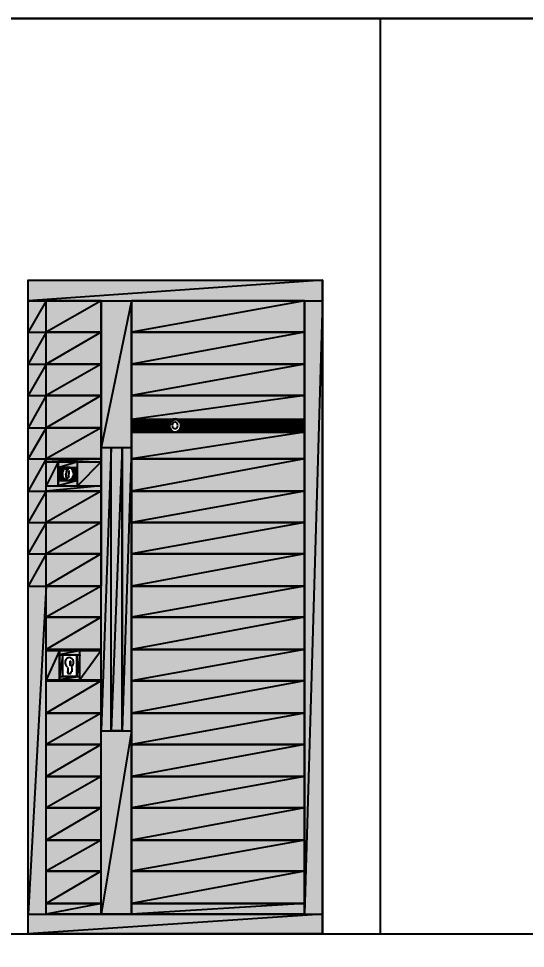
# Model space of a CAD drawing. Header units: centimetres. Extents: x -135 to 5290, y -1327 to 1388.
# Drawn here: x 407.3 to 562.3, y -946.6 to -662.2 of the extents above; entities that cross this region are included whole.
import ezdxf

# ---------------------------------------------------------------- set-up
doc = ezdxf.new("R2010")
doc.units = ezdxf.units.CM
for name, color, linetype in [('ON_CATI', 7, 'Continuous'), ('ON_DERZ', 8, 'Continuous'), ('ON_DOGRAMA', 4, 'Continuous'), ('ON_GORUNUS', 7, 'Continuous'), ('ON_OLCU', 4, 'Continuous')]:
    doc.layers.add(name, color=color, linetype=linetype)
doc.styles.add('PORTMAN', font='DejaVuSans.ttf')
doc.dimstyles.new('PORTMAN', dxfattribs={"dimtxt": 14, "dimasz": 9, "dimexe": 6, "dimexo": 5, "dimgap": 4, "dimtad": 1, "dimtxsty": 'PORTMAN', "dimblk": 'ARCHTICK', "dimcen": 2.5, "dimazin": 3, "dimtfac": 0.5, "dimtmove": 2, "dimatfit": 3})

# ---------------------------------------------------------------- blocks, each defined once
blk = doc.blocks.new('kaynak-on-kapi')
at = {"true_color": 0x636466}
h = blk.add_hatch(color=251, dxfattribs=at)
h.paths.add_polyline_path([(0, 133.56), (68.7, 133.56), (0, 129.35)])
h.paths.add_polyline_path([(68.7, 133.56), (0, 129.35), (68.7, 129.35)])
h = blk.add_hatch(color=251, dxfattribs=at)
h.paths.add_polyline_path([(0, 129.35), (4.2, 129.35), (0, 122.96)])
h.paths.add_polyline_path([(4.2, 129.35), (0, 122.96), (4.2, 122.96)])
at = {"true_color": 0x502a10}
h = blk.add_hatch(color=38, dxfattribs=at)
h.paths.add_polyline_path([(4.2, 129.35), (16.99, 129.35), (4.2, 122.96)])
h.paths.add_polyline_path([(16.99, 129.35), (4.2, 122.96), (16.99, 122.96)])
at = {"true_color": 0x636466}
h = blk.add_hatch(color=251, dxfattribs=at)
h.paths.add_polyline_path([(16.99, 129.35), (24.12, 129.35), (16.99, 99.39)])
h.paths.add_polyline_path([(24.12, 129.35), (16.99, 99.39), (24.12, 99.39)])
at = {"true_color": 0x502a10}
h = blk.add_hatch(color=38, dxfattribs=at)
h.paths.add_polyline_path([(24.12, 129.35), (64.49, 129.35), (24.12, 122.96)])
h.paths.add_polyline_path([(64.49, 129.35), (24.12, 122.96), (64.49, 122.96)])
at = {"true_color": 0x636466}
h = blk.add_hatch(color=251, dxfattribs=at)
h.paths.add_polyline_path([(64.49, 129.35), (68.7, 129.35), (64.49, 4.02)])
h.paths.add_polyline_path([(68.7, 129.35), (64.49, 4.02), (68.7, 4.02)])
h = blk.add_hatch(color=251, dxfattribs=at)
h.paths.add_polyline_path([(0, 122.96), (4.2, 122.96), (0, 116.38)])
h.paths.add_polyline_path([(4.2, 122.96), (0, 116.38), (4.2, 116.38)])
at = {"true_color": 0x502a10}
h = blk.add_hatch(color=38, dxfattribs=at)
h.paths.add_polyline_path([(4.2, 122.96), (16.99, 122.96), (4.2, 116.38)])
h.paths.add_polyline_path([(16.99, 122.96), (4.2, 116.38), (16.99, 116.38)])
h = blk.add_hatch(color=38, dxfattribs=at)
h.paths.add_polyline_path([(24.12, 122.96), (64.49, 122.96), (24.12, 116.38)])
h.paths.add_polyline_path([(64.49, 122.96), (24.12, 116.38), (64.49, 116.38)])
at = {"true_color": 0x636466}
h = blk.add_hatch(color=251, dxfattribs=at)
h.paths.add_polyline_path([(0, 116.38), (4.2, 116.38), (0, 109.99)])
h.paths.add_polyline_path([(4.2, 116.38), (0, 109.99), (4.2, 109.99)])
at = {"true_color": 0x502a10}
h = blk.add_hatch(color=38, dxfattribs=at)
h.paths.add_polyline_path([(4.2, 116.38), (16.99, 116.38), (4.2, 109.99)])
h.paths.add_polyline_path([(16.99, 116.38), (4.2, 109.99), (16.99, 109.99)])
h = blk.add_hatch(color=38, dxfattribs=at)
h.paths.add_polyline_path([(24.12, 116.38), (64.49, 116.38), (24.12, 109.99)])
h.paths.add_polyline_path([(64.49, 116.38), (24.12, 109.99), (64.49, 109.99)])
at = {"true_color": 0x636466}
h = blk.add_hatch(color=251, dxfattribs=at)
h.paths.add_polyline_path([(0, 109.99), (4.2, 109.99), (0, 103.41)])
h.paths.add_polyline_path([(4.2, 109.99), (0, 103.41), (4.2, 103.41)])
at = {"true_color": 0x502a10}
h = blk.add_hatch(color=38, dxfattribs=at)
h.paths.add_polyline_path([(4.2, 109.99), (16.99, 109.99), (4.2, 103.41)])
h.paths.add_polyline_path([(16.99, 109.99), (4.2, 103.41), (16.99, 103.41)])
h = blk.add_hatch(color=38, dxfattribs=at)
h.paths.add_polyline_path([(24.12, 109.99), (64.49, 109.99), (24.12, 105.06)])
h.paths.add_polyline_path([(64.49, 109.99), (24.12, 105.06), (64.49, 105.06)])
h = blk.add_hatch(color=38, dxfattribs=at)
h.paths.add_polyline_path([(24.12, 105.06), (33.98, 105.06), (24.12, 104.87)])
h.paths.add_polyline_path([(33.98, 105.06), (24.12, 104.87), (33.8, 104.87)])
h = blk.add_hatch(color=38, dxfattribs=at)
h.paths.add_polyline_path([(24.12, 105.06), (34.35, 105.06)])
h.paths.add_polyline_path([(34.35, 105.06), (24.12, 105.06), (33.98, 105.06)])
h = blk.add_hatch(color=38, dxfattribs=at)
h.paths.add_polyline_path([(24.12, 104.87), (33.8, 104.87), (24.12, 104.69)])
h.paths.add_polyline_path([(33.8, 104.87), (24.12, 104.69), (33.62, 104.69)])
h = blk.add_hatch(color=38, dxfattribs=at)
h.paths.add_polyline_path([(24.12, 104.69), (33.43, 104.69), (24.12, 104.51)])
h.paths.add_polyline_path([(33.43, 104.69), (24.12, 104.51), (33.25, 104.51)])
h = blk.add_hatch(color=38, dxfattribs=at)
h.paths.add_polyline_path([(24.12, 104.69), (33.62, 104.69)])
h.paths.add_polyline_path([(33.62, 104.69), (24.12, 104.69), (33.43, 104.69)])
h = blk.add_hatch(color=38, dxfattribs=at)
h.paths.add_polyline_path([(24.12, 104.51), (33.25, 104.51), (24.12, 104.14)])
h.paths.add_polyline_path([(33.25, 104.51), (24.12, 104.14), (33.25, 104.14)])
h = blk.add_hatch(color=38, dxfattribs=at)
h.paths.add_polyline_path([(34.71, 105.06), (64.49, 105.06)])
h.paths.add_polyline_path([(34.71, 105.06), (64.49, 105.06), (34.53, 105.06)])
h = blk.add_hatch(color=38, dxfattribs=at)
h.paths.add_polyline_path([(34.71, 105.06), (64.49, 105.06), (34.9, 104.87)])
h.paths.add_polyline_path([(64.49, 105.06), (34.9, 104.87), (64.49, 104.87)])
h = blk.add_hatch(color=38, dxfattribs=at)
h.paths.add_polyline_path([(34.9, 104.87), (64.49, 104.87), (35.08, 104.69)])
h.paths.add_polyline_path([(64.49, 104.87), (35.08, 104.69), (64.49, 104.69)])
h = blk.add_hatch(color=38, dxfattribs=at)
h.paths.add_polyline_path([(35.26, 104.69), (64.49, 104.69)])
h.paths.add_polyline_path([(35.26, 104.69), (64.49, 104.69), (35.08, 104.69)])
h = blk.add_hatch(color=38, dxfattribs=at)
h.paths.add_polyline_path([(35.26, 104.69), (64.49, 104.69), (35.44, 104.51)])
h.paths.add_polyline_path([(64.49, 104.69), (35.44, 104.51), (64.49, 104.51)])
h = blk.add_hatch(color=38, dxfattribs=at)
h.paths.add_polyline_path([(35.44, 104.51), (64.49, 104.51), (35.63, 104.14)])
h.paths.add_polyline_path([(64.49, 104.51), (35.63, 104.14), (64.49, 104.14)])
at = {"true_color": 0x636466}
h = blk.add_hatch(color=251, dxfattribs=at)
h.paths.add_polyline_path([(0, 103.41), (4.2, 103.41), (0, 97.02)])
h.paths.add_polyline_path([(4.2, 103.41), (0, 97.02), (4.2, 97.02)])
at = {"true_color": 0x502a10}
h = blk.add_hatch(color=38, dxfattribs=at)
h.paths.add_polyline_path([(4.2, 103.41), (16.99, 103.41), (4.2, 97.02)])
h.paths.add_polyline_path([(16.99, 103.41), (4.2, 97.02), (16.99, 97.02)])
h = blk.add_hatch(color=38, dxfattribs=at)
h.paths.add_polyline_path([(24.12, 104.14), (33.25, 104.14), (24.12, 103.96)])
h.paths.add_polyline_path([(33.25, 104.14), (24.12, 103.96), (33.07, 103.96)])
h = blk.add_hatch(color=38, dxfattribs=at)
h.paths.add_polyline_path([(24.12, 103.96), (33.07, 103.96), (24.12, 103.78)])
h.paths.add_polyline_path([(33.07, 103.96), (24.12, 103.78), (33.07, 103.78)])
h = blk.add_hatch(color=38, dxfattribs=at)
h.paths.add_polyline_path([(24.12, 103.78), (33.07, 103.78), (24.12, 103.59)])
h.paths.add_polyline_path([(33.07, 103.78), (24.12, 103.59), (33.07, 103.59)])
h = blk.add_hatch(color=38, dxfattribs=at)
h.paths.add_polyline_path([(24.12, 103.59), (33.07, 103.59), (24.12, 103.41)])
h.paths.add_polyline_path([(33.07, 103.59), (24.12, 103.41), (33.07, 103.41)])
h = blk.add_hatch(color=38, dxfattribs=at)
h.paths.add_polyline_path([(24.12, 103.41), (33.07, 103.41), (24.12, 103.23)])
h.paths.add_polyline_path([(33.07, 103.41), (24.12, 103.23), (33.25, 103.23)])
h = blk.add_hatch(color=38, dxfattribs=at)
h.paths.add_polyline_path([(24.12, 103.23), (33.25, 103.23), (24.12, 103.05)])
h.paths.add_polyline_path([(33.25, 103.23), (24.12, 103.05), (33.25, 103.05)])
h = blk.add_hatch(color=38, dxfattribs=at)
h.paths.add_polyline_path([(24.12, 103.05), (33.25, 103.05), (24.12, 102.86)])
h.paths.add_polyline_path([(33.25, 103.05), (24.12, 102.86), (33.43, 102.86)])
h = blk.add_hatch(color=38, dxfattribs=at)
h.paths.add_polyline_path([(24.12, 102.86), (33.43, 102.86), (24.12, 102.68)])
h.paths.add_polyline_path([(33.43, 102.86), (24.12, 102.68), (33.62, 102.68)])
h = blk.add_hatch(color=38, dxfattribs=at)
h.paths.add_polyline_path([(24.12, 102.68), (33.62, 102.68), (24.12, 102.5)])
h.paths.add_polyline_path([(33.62, 102.68), (24.12, 102.5), (33.8, 102.5)])
h = blk.add_hatch(color=38, dxfattribs=at)
h.paths.add_polyline_path([(35.08, 102.68), (64.49, 102.68), (34.9, 102.5)])
h.paths.add_polyline_path([(64.49, 102.68), (34.9, 102.5), (64.49, 102.5)])
h = blk.add_hatch(color=38, dxfattribs=at)
h.paths.add_polyline_path([(35.26, 102.86), (64.49, 102.86), (35.08, 102.68)])
h.paths.add_polyline_path([(64.49, 102.86), (35.08, 102.68), (64.49, 102.68)])
h = blk.add_hatch(color=38, dxfattribs=at)
h.paths.add_polyline_path([(35.44, 103.05), (64.49, 103.05), (35.26, 102.86)])
h.paths.add_polyline_path([(64.49, 103.05), (35.26, 102.86), (64.49, 102.86)])
h = blk.add_hatch(color=38, dxfattribs=at)
h.paths.add_polyline_path([(35.63, 103.23), (64.49, 103.23), (35.44, 103.05)])
h.paths.add_polyline_path([(64.49, 103.23), (35.44, 103.05), (64.49, 103.05)])
h = blk.add_hatch(color=38, dxfattribs=at)
h.paths.add_polyline_path([(35.63, 104.14), (64.49, 104.14), (35.63, 103.96)])
h.paths.add_polyline_path([(64.49, 104.14), (35.63, 103.96), (64.49, 103.96)])
h = blk.add_hatch(color=38, dxfattribs=at)
h.paths.add_polyline_path([(35.63, 103.96), (64.49, 103.96), (35.63, 103.78)])
h.paths.add_polyline_path([(64.49, 103.96), (35.63, 103.78), (64.49, 103.78)])
h = blk.add_hatch(color=38, dxfattribs=at)
h.paths.add_polyline_path([(35.63, 103.78), (64.49, 103.78), (35.63, 103.59)])
h.paths.add_polyline_path([(64.49, 103.78), (35.63, 103.59), (64.49, 103.59)])
h = blk.add_hatch(color=38, dxfattribs=at)
h.paths.add_polyline_path([(35.63, 103.59), (64.49, 103.59), (35.63, 103.41)])
h.paths.add_polyline_path([(64.49, 103.59), (35.63, 103.41), (64.49, 103.41)])
h = blk.add_hatch(color=38, dxfattribs=at)
h.paths.add_polyline_path([(35.63, 103.41), (64.49, 103.41), (35.63, 103.23)])
h.paths.add_polyline_path([(64.49, 103.41), (35.63, 103.23), (64.49, 103.23)])
h = blk.add_hatch(color=38, dxfattribs=at)
h.paths.add_polyline_path([(24.12, 102.5), (64.49, 102.5), (24.12, 97.02)])
h.paths.add_polyline_path([(64.49, 102.5), (24.12, 97.02), (64.49, 97.02)])
h = blk.add_hatch(color=38, dxfattribs=at)
h.paths.add_polyline_path([(24.12, 102.5), (34.17, 102.5)])
h.paths.add_polyline_path([(34.17, 102.5), (24.12, 102.5), (34.35, 102.5)])
h = blk.add_hatch(color=38, dxfattribs=at)
h.paths.add_polyline_path([(24.12, 102.5), (33.8, 102.5)])
h.paths.add_polyline_path([(33.8, 102.5), (24.12, 102.5), (34.17, 102.5)])
h = blk.add_hatch(color=38, dxfattribs=at)
h.paths.add_polyline_path([(34.35, 102.5), (64.49, 102.5)])
h.paths.add_polyline_path([(34.35, 102.5), (64.49, 102.5), (34.71, 102.5)])
h = blk.add_hatch(color=38, dxfattribs=at)
h.paths.add_polyline_path([(34.71, 102.5), (64.49, 102.5)])
h.paths.add_polyline_path([(34.71, 102.5), (64.49, 102.5), (34.9, 102.5)])
at = {"true_color": 0x636466}
h = blk.add_hatch(color=251, dxfattribs=at)
h.paths.add_polyline_path([(16.99, 99.39), (19.37, 99.39), (16.99, 41.47)])
h.paths.add_polyline_path([(19.37, 99.39), (16.99, 41.47), (19.37, 41.47)])
at = {"true_color": 0x502a10}
h = blk.add_hatch(color=38, dxfattribs=at)
h.paths.add_polyline_path([(19.37, 99.39), (21.92, 99.39), (19.37, 41.47)])
h.paths.add_polyline_path([(21.92, 99.39), (19.37, 41.47), (21.92, 41.47)])
at = {"true_color": 0x636466}
h = blk.add_hatch(color=251, dxfattribs=at)
h.paths.add_polyline_path([(21.92, 99.39), (24.12, 99.39), (21.92, 41.47)])
h.paths.add_polyline_path([(24.12, 99.39), (21.92, 41.47), (24.12, 41.47)])
h = blk.add_hatch(color=251, dxfattribs=at)
h.paths.add_polyline_path([(0, 97.02), (4.2, 97.02), (0, 90.44)])
h.paths.add_polyline_path([(4.2, 97.02), (0, 90.44), (4.2, 90.44)])
at = {"true_color": 0x502a10}
h = blk.add_hatch(color=38, dxfattribs=at)
h.paths.add_polyline_path([(4.2, 97.02), (16.99, 97.02), (4.2, 96.47)])
h.paths.add_polyline_path([(16.99, 97.02), (4.2, 96.47), (16.99, 96.47)])
h = blk.add_hatch(color=38, dxfattribs=at)
h.paths.add_polyline_path([(24.12, 97.02), (64.49, 97.02), (24.12, 90.44)])
h.paths.add_polyline_path([(64.49, 97.02), (24.12, 90.44), (64.49, 90.44)])
h = blk.add_hatch(color=38, dxfattribs=at)
h.paths.add_polyline_path([(4.2, 96.47), (6.94, 96.47), (4.2, 91.54)])
h.paths.add_polyline_path([(6.94, 96.47), (4.2, 91.54), (6.94, 91.54)])
at = {"true_color": 0x636466}
h = blk.add_hatch(color=251, dxfattribs=at)
h.paths.add_polyline_path([(6.94, 96.47), (11.51, 96.47), (6.94, 95.19)])
h.paths.add_polyline_path([(11.51, 96.47), (6.94, 95.19), (11.51, 95.19)])
h = blk.add_hatch(color=251, dxfattribs=at)
h.paths.add_polyline_path([(6.94, 95.19), (8.59, 95.19), (6.94, 95.01)])
h.paths.add_polyline_path([(8.59, 95.19), (6.94, 95.01), (8.4, 95.01)])
h = blk.add_hatch(color=251, dxfattribs=at)
h.paths.add_polyline_path([(6.94, 95.19), (8.95, 95.19)])
h.paths.add_polyline_path([(8.95, 95.19), (6.94, 95.19), (8.59, 95.19)])
h = blk.add_hatch(color=251, dxfattribs=at)
h.paths.add_polyline_path([(6.94, 95.19), (9.14, 95.19)])
h.paths.add_polyline_path([(9.14, 95.19), (6.94, 95.19), (8.95, 95.19)])
h = blk.add_hatch(color=251, dxfattribs=at)
h.paths.add_polyline_path([(6.94, 95.01), (8.4, 95.01), (6.94, 94.82)])
h.paths.add_polyline_path([(8.4, 95.01), (6.94, 94.82), (8.22, 94.82)])
h = blk.add_hatch(color=251, dxfattribs=at)
h.paths.add_polyline_path([(9.68, 95.19), (11.51, 95.19)])
h.paths.add_polyline_path([(9.68, 95.19), (11.51, 95.19), (9.32, 95.19)])
h = blk.add_hatch(color=251, dxfattribs=at)
h.paths.add_polyline_path([(9.87, 95.19), (11.51, 95.19)])
h.paths.add_polyline_path([(9.87, 95.19), (11.51, 95.19), (9.68, 95.19)])
h = blk.add_hatch(color=251, dxfattribs=at)
h.paths.add_polyline_path([(9.87, 95.19), (11.51, 95.19), (10.05, 95.01)])
h.paths.add_polyline_path([(11.51, 95.19), (10.05, 95.01), (11.51, 95.01)])
h = blk.add_hatch(color=251, dxfattribs=at)
h.paths.add_polyline_path([(10.05, 95.01), (11.51, 95.01), (10.23, 94.82)])
h.paths.add_polyline_path([(11.51, 95.01), (10.23, 94.82), (11.51, 94.82)])
at = {"true_color": 0x502a10}
h = blk.add_hatch(color=38, dxfattribs=at)
h.paths.add_polyline_path([(11.51, 96.47), (16.99, 96.47), (11.51, 91.54)])
h.paths.add_polyline_path([(16.99, 96.47), (11.51, 91.54), (16.99, 91.54)])
at = {"true_color": 0x636466}
h = blk.add_hatch(color=251, dxfattribs=at)
h.paths.add_polyline_path([(6.94, 94.82), (8.22, 94.82), (6.94, 94.64)])
h.paths.add_polyline_path([(8.22, 94.82), (6.94, 94.64), (8.22, 94.64)])
h = blk.add_hatch(color=251, dxfattribs=at)
h.paths.add_polyline_path([(6.94, 94.64), (8.22, 94.64), (6.94, 94.46)])
h.paths.add_polyline_path([(8.22, 94.64), (6.94, 94.46), (8.04, 94.46)])
h = blk.add_hatch(color=251, dxfattribs=at)
h.paths.add_polyline_path([(6.94, 94.46), (8.04, 94.46), (6.94, 94.09)])
h.paths.add_polyline_path([(8.04, 94.46), (6.94, 94.09), (8.04, 94.09)])
h = blk.add_hatch(color=251, dxfattribs=at)
h.paths.add_polyline_path([(6.94, 94.09), (8.04, 94.09), (6.94, 93.91)])
h.paths.add_polyline_path([(8.04, 94.09), (6.94, 93.91), (8.04, 93.91)])
h = blk.add_hatch(color=251, dxfattribs=at)
h.paths.add_polyline_path([(6.94, 93.91), (8.04, 93.91), (6.94, 93.73)])
h.paths.add_polyline_path([(8.04, 93.91), (6.94, 93.73), (8.04, 93.73)])
h = blk.add_hatch(color=251, dxfattribs=at)
h.paths.add_polyline_path([(6.94, 93.73), (8.04, 93.73), (6.94, 93.54)])
h.paths.add_polyline_path([(8.04, 93.73), (6.94, 93.54), (8.04, 93.54)])
h = blk.add_hatch(color=251, dxfattribs=at)
h.paths.add_polyline_path([(6.94, 93.54), (8.04, 93.54), (6.94, 93.18)])
h.paths.add_polyline_path([(8.04, 93.54), (6.94, 93.18), (8.22, 93.18)])
h = blk.add_hatch(color=251, dxfattribs=at)
h.paths.add_polyline_path([(6.94, 93.18), (8.22, 93.18), (6.94, 93)])
h.paths.add_polyline_path([(8.22, 93.18), (6.94, 93), (8.22, 93)])
h = blk.add_hatch(color=251, dxfattribs=at)
h.paths.add_polyline_path([(10.23, 94.82), (11.51, 94.82), (10.41, 94.64)])
h.paths.add_polyline_path([(11.51, 94.82), (10.41, 94.64), (11.51, 94.64)])
h = blk.add_hatch(color=251, dxfattribs=at)
h.paths.add_polyline_path([(10.41, 93.18), (11.51, 93.18), (10.23, 93)])
h.paths.add_polyline_path([(11.51, 93.18), (10.23, 93), (11.51, 93)])
h = blk.add_hatch(color=251, dxfattribs=at)
h.paths.add_polyline_path([(10.41, 94.64), (11.51, 94.64), (10.41, 94.46)])
h.paths.add_polyline_path([(11.51, 94.64), (10.41, 94.46), (11.51, 94.46)])
h = blk.add_hatch(color=251, dxfattribs=at)
h.paths.add_polyline_path([(10.41, 94.46), (11.51, 94.46), (10.6, 94.09)])
h.paths.add_polyline_path([(11.51, 94.46), (10.6, 94.09), (11.51, 94.09)])
h = blk.add_hatch(color=251, dxfattribs=at)
h.paths.add_polyline_path([(10.6, 93.73), (11.51, 93.73), (10.41, 93.54)])
h.paths.add_polyline_path([(11.51, 93.73), (10.41, 93.54), (11.51, 93.54)])
h = blk.add_hatch(color=251, dxfattribs=at)
h.paths.add_polyline_path([(10.41, 93.54), (11.51, 93.54), (10.41, 93.18)])
h.paths.add_polyline_path([(11.51, 93.54), (10.41, 93.18), (11.51, 93.18)])
h = blk.add_hatch(color=251, dxfattribs=at)
h.paths.add_polyline_path([(10.6, 94.09), (11.51, 94.09), (10.6, 93.91)])
h.paths.add_polyline_path([(11.51, 94.09), (10.6, 93.91), (11.51, 93.91)])
h = blk.add_hatch(color=251, dxfattribs=at)
h.paths.add_polyline_path([(10.6, 93.91), (11.51, 93.91), (10.6, 93.73)])
h.paths.add_polyline_path([(11.51, 93.91), (10.6, 93.73), (11.51, 93.73)])
at = {"true_color": 0x502a10}
h = blk.add_hatch(color=38, dxfattribs=at)
h.paths.add_polyline_path([(4.2, 91.54), (16.99, 91.54), (4.2, 90.44)])
h.paths.add_polyline_path([(16.99, 91.54), (4.2, 90.44), (16.99, 90.44)])
at = {"true_color": 0x636466}
h = blk.add_hatch(color=251, dxfattribs=at)
h.paths.add_polyline_path([(6.94, 93), (8.22, 93), (6.94, 92.81)])
h.paths.add_polyline_path([(8.22, 93), (6.94, 92.81), (8.4, 92.81)])
h = blk.add_hatch(color=251, dxfattribs=at)
h.paths.add_polyline_path([(6.94, 92.81), (8.59, 92.81), (6.94, 92.63)])
h.paths.add_polyline_path([(8.59, 92.81), (6.94, 92.63), (8.95, 92.63)])
h = blk.add_hatch(color=251, dxfattribs=at)
h.paths.add_polyline_path([(6.94, 92.81), (8.4, 92.81)])
h.paths.add_polyline_path([(8.4, 92.81), (6.94, 92.81), (8.59, 92.81)])
h = blk.add_hatch(color=251, dxfattribs=at)
h.paths.add_polyline_path([(6.94, 92.63), (11.51, 92.63), (6.94, 91.54)])
h.paths.add_polyline_path([(11.51, 92.63), (6.94, 91.54), (11.51, 91.54)])
h = blk.add_hatch(color=251, dxfattribs=at)
h.paths.add_polyline_path([(6.94, 92.63), (8.95, 92.63)])
h.paths.add_polyline_path([(8.95, 92.63), (6.94, 92.63), (9.14, 92.63)])
h = blk.add_hatch(color=251, dxfattribs=at)
h.paths.add_polyline_path([(9.32, 92.63), (11.51, 92.63)])
h.paths.add_polyline_path([(9.32, 92.63), (11.51, 92.63), (9.68, 92.63)])
h = blk.add_hatch(color=251, dxfattribs=at)
h.paths.add_polyline_path([(9.87, 92.81), (11.51, 92.81), (9.68, 92.63)])
h.paths.add_polyline_path([(11.51, 92.81), (9.68, 92.63), (11.51, 92.63)])
h = blk.add_hatch(color=251, dxfattribs=at)
h.paths.add_polyline_path([(9.87, 92.81), (11.51, 92.81)])
h.paths.add_polyline_path([(9.87, 92.81), (11.51, 92.81), (10.05, 92.81)])
h = blk.add_hatch(color=251, dxfattribs=at)
h.paths.add_polyline_path([(10.23, 93), (11.51, 93), (10.05, 92.81)])
h.paths.add_polyline_path([(11.51, 93), (10.05, 92.81), (11.51, 92.81)])
h = blk.add_hatch(color=251, dxfattribs=at)
h.paths.add_polyline_path([(0, 90.44), (4.2, 90.44), (0, 84.04)])
h.paths.add_polyline_path([(4.2, 90.44), (0, 84.04), (4.2, 84.04)])
at = {"true_color": 0x502a10}
h = blk.add_hatch(color=38, dxfattribs=at)
h.paths.add_polyline_path([(4.2, 90.44), (16.99, 90.44), (4.2, 84.04)])
h.paths.add_polyline_path([(16.99, 90.44), (4.2, 84.04), (16.99, 84.04)])
h = blk.add_hatch(color=38, dxfattribs=at)
h.paths.add_polyline_path([(24.12, 90.44), (64.49, 90.44), (24.12, 84.04)])
h.paths.add_polyline_path([(64.49, 90.44), (24.12, 84.04), (64.49, 84.04)])
at = {"true_color": 0x636466}
h = blk.add_hatch(color=251, dxfattribs=at)
h.paths.add_polyline_path([(0, 84.04), (4.2, 84.04), (0, 77.65)])
h.paths.add_polyline_path([(4.2, 84.04), (0, 77.65), (4.2, 77.65)])
at = {"true_color": 0x502a10}
h = blk.add_hatch(color=38, dxfattribs=at)
h.paths.add_polyline_path([(4.2, 84.04), (16.99, 84.04), (4.2, 77.65)])
h.paths.add_polyline_path([(16.99, 84.04), (4.2, 77.65), (16.99, 77.65)])
h = blk.add_hatch(color=38, dxfattribs=at)
h.paths.add_polyline_path([(24.12, 84.04), (64.49, 84.04), (24.12, 77.65)])
h.paths.add_polyline_path([(64.49, 84.04), (24.12, 77.65), (64.49, 77.65)])
at = {"true_color": 0x636466}
h = blk.add_hatch(color=251, dxfattribs=at)
h.paths.add_polyline_path([(0, 77.65), (4.2, 77.65), (0, 71.07)])
h.paths.add_polyline_path([(4.2, 77.65), (0, 71.07), (4.2, 71.07)])
at = {"true_color": 0x502a10}
h = blk.add_hatch(color=38, dxfattribs=at)
h.paths.add_polyline_path([(4.2, 77.65), (16.99, 77.65), (4.2, 71.07)])
h.paths.add_polyline_path([(16.99, 77.65), (4.2, 71.07), (16.99, 71.07)])
h = blk.add_hatch(color=38, dxfattribs=at)
h.paths.add_polyline_path([(24.12, 77.65), (64.49, 77.65), (24.12, 71.07)])
h.paths.add_polyline_path([(64.49, 77.65), (24.12, 71.07), (64.49, 71.07)])
at = {"true_color": 0x636466}
h = blk.add_hatch(color=251, dxfattribs=at)
h.paths.add_polyline_path([(0, 71.07), (4.2, 71.07), (0, 4.02)])
h.paths.add_polyline_path([(4.2, 71.07), (0, 4.02), (4.2, 4.02)])
at = {"true_color": 0x502a10}
h = blk.add_hatch(color=38, dxfattribs=at)
h.paths.add_polyline_path([(4.2, 71.07), (16.99, 71.07), (4.2, 64.68)])
h.paths.add_polyline_path([(16.99, 71.07), (4.2, 64.68), (16.99, 64.68)])
h = blk.add_hatch(color=38, dxfattribs=at)
h.paths.add_polyline_path([(24.12, 71.07), (64.49, 71.07), (24.12, 64.68)])
h.paths.add_polyline_path([(64.49, 71.07), (24.12, 64.68), (64.49, 64.68)])
h = blk.add_hatch(color=38, dxfattribs=at)
h.paths.add_polyline_path([(4.2, 64.68), (16.99, 64.68), (4.2, 58.1)])
h.paths.add_polyline_path([(16.99, 64.68), (4.2, 58.1), (16.99, 58.1)])
h = blk.add_hatch(color=38, dxfattribs=at)
h.paths.add_polyline_path([(24.12, 64.68), (64.49, 64.68), (24.12, 58.1)])
h.paths.add_polyline_path([(64.49, 64.68), (24.12, 58.1), (64.49, 58.1)])
h = blk.add_hatch(color=38, dxfattribs=at)
h.paths.add_polyline_path([(4.2, 58.1), (16.99, 58.1), (4.2, 57.92)])
h.paths.add_polyline_path([(16.99, 58.1), (4.2, 57.92), (16.99, 57.92)])
h = blk.add_hatch(color=38, dxfattribs=at)
h.paths.add_polyline_path([(4.2, 57.92), (7.31, 57.92), (4.2, 51.89)])
h.paths.add_polyline_path([(7.31, 57.92), (4.2, 51.89), (7.31, 51.89)])
at = {"true_color": 0x636466}
h = blk.add_hatch(color=251, dxfattribs=at)
h.paths.add_polyline_path([(7.31, 57.92), (12.06, 57.92), (7.31, 57)])
h.paths.add_polyline_path([(12.06, 57.92), (7.31, 57), (12.06, 57)])
h = blk.add_hatch(color=251, dxfattribs=at)
h.paths.add_polyline_path([(7.31, 57), (8.04, 57), (7.31, 52.62)])
h.paths.add_polyline_path([(8.04, 57), (7.31, 52.62), (8.04, 52.62)])
h = blk.add_hatch(color=251, dxfattribs=at)
h.paths.add_polyline_path([(11.33, 57), (12.06, 57), (11.33, 52.62)])
h.paths.add_polyline_path([(12.06, 57), (11.33, 52.62), (12.06, 52.62)])
at = {"true_color": 0x502a10}
h = blk.add_hatch(color=38, dxfattribs=at)
h.paths.add_polyline_path([(12.06, 57.92), (16.99, 57.92), (12.06, 51.89)])
h.paths.add_polyline_path([(16.99, 57.92), (12.06, 51.89), (16.99, 51.89)])
h = blk.add_hatch(color=38, dxfattribs=at)
h.paths.add_polyline_path([(24.12, 58.1), (64.49, 58.1), (24.12, 51.71)])
h.paths.add_polyline_path([(64.49, 58.1), (24.12, 51.71), (64.49, 51.71)])
h = blk.add_hatch(color=38, dxfattribs=at)
h.paths.add_polyline_path([(4.2, 51.89), (16.99, 51.89), (4.2, 51.71)])
h.paths.add_polyline_path([(16.99, 51.89), (4.2, 51.71), (16.99, 51.71)])
h = blk.add_hatch(color=38, dxfattribs=at)
h.paths.add_polyline_path([(4.2, 51.71), (16.99, 51.71), (4.2, 45.13)])
h.paths.add_polyline_path([(16.99, 51.71), (4.2, 45.13), (16.99, 45.13)])
at = {"true_color": 0x636466}
h = blk.add_hatch(color=251, dxfattribs=at)
h.paths.add_polyline_path([(7.31, 52.62), (12.06, 52.62), (7.31, 51.89)])
h.paths.add_polyline_path([(12.06, 52.62), (7.31, 51.89), (12.06, 51.89)])
at = {"true_color": 0x502a10}
h = blk.add_hatch(color=38, dxfattribs=at)
h.paths.add_polyline_path([(24.12, 51.71), (64.49, 51.71), (24.12, 45.13)])
h.paths.add_polyline_path([(64.49, 51.71), (24.12, 45.13), (64.49, 45.13)])
h = blk.add_hatch(color=38, dxfattribs=at)
h.paths.add_polyline_path([(4.2, 45.13), (16.99, 45.13), (4.2, 38.73)])
h.paths.add_polyline_path([(16.99, 45.13), (4.2, 38.73), (16.99, 38.73)])
h = blk.add_hatch(color=38, dxfattribs=at)
h.paths.add_polyline_path([(24.12, 45.13), (64.49, 45.13), (24.12, 38.73)])
h.paths.add_polyline_path([(64.49, 45.13), (24.12, 38.73), (64.49, 38.73)])
at = {"true_color": 0x636466}
h = blk.add_hatch(color=251, dxfattribs=at)
h.paths.add_polyline_path([(16.99, 41.47), (24.12, 41.47), (16.99, 4.02)])
h.paths.add_polyline_path([(24.12, 41.47), (16.99, 4.02), (24.12, 4.02)])
at = {"true_color": 0x502a10}
h = blk.add_hatch(color=38, dxfattribs=at)
h.paths.add_polyline_path([(4.2, 38.73), (16.99, 38.73), (4.2, 32.16)])
h.paths.add_polyline_path([(16.99, 38.73), (4.2, 32.16), (16.99, 32.16)])
h = blk.add_hatch(color=38, dxfattribs=at)
h.paths.add_polyline_path([(24.12, 38.73), (64.49, 38.73), (24.12, 32.16)])
h.paths.add_polyline_path([(64.49, 38.73), (24.12, 32.16), (64.49, 32.16)])
h = blk.add_hatch(color=38, dxfattribs=at)
h.paths.add_polyline_path([(4.2, 32.16), (16.99, 32.16), (4.2, 25.76)])
h.paths.add_polyline_path([(16.99, 32.16), (4.2, 25.76), (16.99, 25.76)])
h = blk.add_hatch(color=38, dxfattribs=at)
h.paths.add_polyline_path([(24.12, 32.16), (64.49, 32.16), (24.12, 25.76)])
h.paths.add_polyline_path([(64.49, 32.16), (24.12, 25.76), (64.49, 25.76)])
h = blk.add_hatch(color=38, dxfattribs=at)
h.paths.add_polyline_path([(4.2, 25.76), (16.99, 25.76), (4.2, 19.18)])
h.paths.add_polyline_path([(16.99, 25.76), (4.2, 19.18), (16.99, 19.18)])
h = blk.add_hatch(color=38, dxfattribs=at)
h.paths.add_polyline_path([(24.12, 25.76), (64.49, 25.76), (24.12, 19.18)])
h.paths.add_polyline_path([(64.49, 25.76), (24.12, 19.18), (64.49, 19.18)])
h = blk.add_hatch(color=38, dxfattribs=at)
h.paths.add_polyline_path([(4.2, 19.18), (16.99, 19.18), (4.2, 12.79)])
h.paths.add_polyline_path([(16.99, 19.18), (4.2, 12.79), (16.99, 12.79)])
h = blk.add_hatch(color=38, dxfattribs=at)
h.paths.add_polyline_path([(24.12, 19.18), (64.49, 19.18), (24.12, 12.79)])
h.paths.add_polyline_path([(64.49, 19.18), (24.12, 12.79), (64.49, 12.79)])
h = blk.add_hatch(color=38, dxfattribs=at)
h.paths.add_polyline_path([(4.2, 12.79), (16.99, 12.79), (4.2, 6.21)])
h.paths.add_polyline_path([(16.99, 12.79), (4.2, 6.21), (16.99, 6.21)])
h = blk.add_hatch(color=38, dxfattribs=at)
h.paths.add_polyline_path([(24.12, 12.79), (64.49, 12.79), (24.12, 6.21)])
h.paths.add_polyline_path([(64.49, 12.79), (24.12, 6.21), (64.49, 6.21)])
h = blk.add_hatch(color=38, dxfattribs=at)
h.paths.add_polyline_path([(4.2, 6.21), (16.99, 6.21), (4.2, 4.02)])
h.paths.add_polyline_path([(16.99, 6.21), (4.2, 4.02), (16.99, 4.02)])
h = blk.add_hatch(color=38, dxfattribs=at)
h.paths.add_polyline_path([(24.12, 6.21), (64.49, 6.21), (24.12, 4.02)])
h.paths.add_polyline_path([(64.49, 6.21), (24.12, 4.02), (64.49, 4.02)])
at = {"true_color": 0x636466}
h = blk.add_hatch(color=251, dxfattribs=at)
h.paths.add_polyline_path([(0, 4.02), (68.7, 4.02), (0, 0)])
h.paths.add_polyline_path([(68.7, 4.02), (0, 0), (68.7, 0)])
at = {"color": 7, "linetype": 'Continuous', "lineweight": 25, "ltscale": 0.5}
for p, q in [((16.99, 129.35), (4.2, 129.35)), ((64.49, 129.35), (24.12, 129.35)), ((16.99, 122.96), (4.2, 122.96)), ((64.49, 122.96), (24.12, 122.96)), ((16.99, 116.38), (4.2, 116.38)), ((64.49, 116.38), (24.12, 116.38)), ((16.99, 109.99), (4.2, 109.99)), ((64.49, 109.99), (24.12, 109.99)), ((16.99, 103.41), (4.2, 103.41)), ((33.07, 103.41), (24.12, 103.41)), ((64.49, 103.41), (35.63, 103.41)), ((16.99, 97.02), (4.2, 97.02)), ((64.49, 97.02), (24.12, 97.02)), ((8.95, 94.64), (8.77, 93.91)), ((8.95, 93.18), (8.77, 93.91)), ((9.5, 94.64), (9.5, 93.91)), ((9.5, 93.18), (9.5, 93.91)), ((16.99, 90.44), (4.2, 90.44)), ((64.49, 90.44), (24.12, 90.44)), ((16.99, 84.04), (4.2, 84.04)), ((64.49, 84.04), (24.12, 84.04)), ((16.99, 77.65), (4.2, 77.65)), ((64.49, 77.65), (24.12, 77.65)), ((16.99, 71.07), (4.2, 71.07)), ((64.49, 71.07), (24.12, 71.07)), ((64.49, 71.07), (24.12, 71.07)), ((16.99, 64.68), (4.2, 64.68)), ((64.49, 64.68), (24.12, 64.68)), ((16.99, 58.1), (4.2, 58.1)), ((64.49, 58.1), (24.12, 58.1)), ((9.68, 55.72), (9.68, 54.81)), ((9.32, 53.53), (9.32, 54.45)), ((10.23, 53.53), (10.23, 54.45)), ((16.99, 51.71), (4.2, 51.71)), ((64.49, 51.71), (24.12, 51.71)), ((16.99, 45.13), (4.2, 45.13)), ((64.49, 45.13), (24.12, 45.13)), ((16.99, 38.73), (4.2, 38.73)), ((64.49, 38.73), (24.12, 38.73)), ((16.99, 32.16), (4.2, 32.16)), ((64.49, 32.16), (24.12, 32.16)), ((16.99, 25.76), (4.2, 25.76)), ((64.49, 25.76), (24.12, 25.76)), ((16.99, 19.18), (4.2, 19.18)), ((64.49, 19.18), (24.12, 19.18)), ((16.99, 12.79), (4.2, 12.79)), ((64.49, 12.79), (24.12, 12.79)), ((16.99, 6.21), (4.2, 6.21)), ((64.49, 6.21), (24.12, 6.21)), ((68.7, 0), (0, 0))]:
    blk.add_line(p, q, dxfattribs=at)
at = {"color": 7, "linetype": 'Continuous', "lineweight": 25}
for points in [[(68.7, 0), (0, 0), (0, 133.56), (68.7, 133.56)], [(4.2, 129.35), (16.99, 129.35), (16.99, 122.96), (4.2, 122.96)], [(64.49, 4.02), (4.2, 4.02), (4.2, 129.35), (64.49, 129.35)], [(24.12, 4.02), (16.99, 4.02), (16.99, 129.35), (24.12, 129.35)], [(24.12, 129.35), (64.49, 129.35), (64.49, 122.96), (24.12, 122.96)], [(4.2, 122.96), (16.99, 122.96), (16.99, 116.38), (4.2, 116.38)], [(24.12, 122.96), (64.49, 122.96), (64.49, 116.38), (24.12, 116.38)], [(4.2, 116.38), (16.99, 116.38), (16.99, 109.99), (4.2, 109.99)], [(24.12, 116.38), (64.49, 116.38), (64.49, 109.99), (24.12, 109.99)], [(4.2, 109.99), (16.99, 109.99), (16.99, 103.41), (4.2, 103.41)], [(4.2, 103.41), (16.99, 103.41), (16.99, 97.02), (4.2, 97.02)], [(21.92, 41.47), (19.37, 41.47), (19.37, 99.39), (21.92, 99.39)], [(4.2, 97.02), (16.99, 97.02), (16.99, 90.44), (4.2, 90.44)], [(24.12, 97.02), (64.49, 97.02), (64.49, 90.44), (24.12, 90.44)], [(11.51, 96.47), (6.94, 96.47), (6.94, 91.54), (11.51, 91.54)], [(11.51, 96.47), (6.94, 96.47), (6.94, 91.54), (11.51, 91.54)], [(4.2, 90.44), (16.99, 90.44), (16.99, 84.04), (4.2, 84.04)], [(24.12, 90.44), (64.49, 90.44), (64.49, 84.04), (24.12, 84.04)], [(4.2, 84.04), (16.99, 84.04), (16.99, 77.65), (4.2, 77.65)], [(24.12, 84.04), (64.49, 84.04), (64.49, 77.65), (24.12, 77.65)], [(4.2, 77.65), (16.99, 77.65), (16.99, 71.07), (4.2, 71.07)], [(24.12, 77.65), (64.49, 77.65), (64.49, 71.07), (24.12, 71.07)], [(24.12, 71.07), (64.49, 71.07), (64.49, 64.68), (24.12, 64.68)], [(24.12, 64.68), (64.49, 64.68), (64.49, 58.1), (24.12, 58.1)], [(12.06, 57.92), (7.31, 57.92), (7.31, 51.89), (12.06, 51.89)], [(8.04, 57), (11.33, 57), (11.33, 52.62), (8.04, 52.62)], [(24.12, 58.1), (64.49, 58.1), (64.49, 51.71), (24.12, 51.71)], [(24.12, 51.71), (64.49, 51.71), (64.49, 45.13), (24.12, 45.13)], [(24.12, 45.13), (64.49, 45.13), (64.49, 38.73), (24.12, 38.73)], [(24.12, 38.73), (64.49, 38.73), (64.49, 32.16), (24.12, 32.16)], [(24.12, 32.16), (64.49, 32.16), (64.49, 25.76), (24.12, 25.76)], [(24.12, 25.76), (64.49, 25.76), (64.49, 19.18), (24.12, 19.18)], [(24.12, 19.18), (64.49, 19.18), (64.49, 12.79), (24.12, 12.79)], [(24.12, 12.79), (64.49, 12.79), (64.49, 6.21), (24.12, 6.21)], [(24.12, 6.21), (64.49, 6.21), (64.49, 4.02), (24.12, 4.02)]]:
    blk.add_lwpolyline(points, close=True, dxfattribs=at)
at = {"color": 251, "linetype": 'Continuous', "lineweight": -2, "true_color": 0x636466}
for points in [[(68.7, 133.56), (0, 129.35), (68.7, 129.35)], [(0, 133.56), (68.7, 133.56), (0, 129.35)], [(4.2, 129.35), (0, 122.96), (4.2, 122.96)], [(0, 129.35), (4.2, 129.35), (0, 122.96)], [(24.12, 129.35), (16.99, 99.39), (24.12, 99.39)], [(16.99, 129.35), (24.12, 129.35), (16.99, 99.39)], [(68.7, 129.35), (64.49, 4.02), (68.7, 4.02)], [(64.49, 129.35), (68.7, 129.35), (64.49, 4.02)], [(4.2, 122.96), (0, 116.38), (4.2, 116.38)], [(0, 122.96), (4.2, 122.96), (0, 116.38)], [(4.2, 116.38), (0, 109.99), (4.2, 109.99)], [(0, 116.38), (4.2, 116.38), (0, 109.99)], [(4.2, 109.99), (0, 103.41), (4.2, 103.41)], [(0, 109.99), (4.2, 109.99), (0, 103.41)], [(4.2, 103.41), (0, 97.02), (4.2, 97.02)], [(0, 103.41), (4.2, 103.41), (0, 97.02)], [(19.37, 99.39), (16.99, 41.47), (19.37, 41.47)], [(16.99, 99.39), (19.37, 99.39), (16.99, 41.47)], [(24.12, 99.39), (21.92, 41.47), (24.12, 41.47)], [(21.92, 99.39), (24.12, 99.39), (21.92, 41.47)], [(4.2, 97.02), (0, 90.44), (4.2, 90.44)], [(0, 97.02), (4.2, 97.02), (0, 90.44)], [(11.51, 96.47), (6.94, 95.19), (11.51, 95.19)], [(6.94, 96.47), (11.51, 96.47), (6.94, 95.19)], [(8.59, 95.19), (6.94, 95.01), (8.4, 95.01)], [(6.94, 95.19), (8.59, 95.19), (6.94, 95.01)], [(8.95, 95.19), (6.94, 95.19), (8.59, 95.19)], [(6.94, 95.19), (8.95, 95.19)], [(9.14, 95.19), (6.94, 95.19), (8.95, 95.19)], [(6.94, 95.19), (9.14, 95.19)], [(8.4, 95.01), (6.94, 94.82), (8.22, 94.82)], [(6.94, 95.01), (8.4, 95.01), (6.94, 94.82)], [(9.68, 95.19), (11.51, 95.19), (9.32, 95.19)], [(9.87, 95.19), (11.51, 95.19), (9.68, 95.19)], [(9.68, 95.19), (9.68, 95.19), (11.51, 95.19)], [(9.87, 95.19), (11.51, 95.19), (10.05, 95.01)], [(9.87, 95.19), (9.87, 95.19), (11.51, 95.19)], [(11.51, 95.19), (10.05, 95.01), (11.51, 95.01)], [(10.05, 95.01), (11.51, 95.01), (10.23, 94.82)], [(11.51, 95.01), (10.23, 94.82), (11.51, 94.82)], [(8.22, 94.82), (6.94, 94.64), (8.22, 94.64)], [(6.94, 94.82), (8.22, 94.82), (6.94, 94.64)], [(8.22, 94.64), (6.94, 94.46), (8.04, 94.46)], [(6.94, 94.64), (8.22, 94.64), (6.94, 94.46)], [(8.04, 94.46), (6.94, 94.09), (8.04, 94.09)], [(6.94, 94.46), (8.04, 94.46), (6.94, 94.09)], [(8.04, 94.09), (6.94, 93.91), (8.04, 93.91)], [(6.94, 94.09), (8.04, 94.09), (6.94, 93.91)], [(8.04, 93.91), (6.94, 93.73), (8.04, 93.73)], [(6.94, 93.91), (8.04, 93.91), (6.94, 93.73)], [(8.04, 93.73), (6.94, 93.54), (8.04, 93.54)], [(6.94, 93.73), (8.04, 93.73), (6.94, 93.54)], [(8.04, 93.54), (6.94, 93.18), (8.22, 93.18)], [(6.94, 93.54), (8.04, 93.54), (6.94, 93.18)], [(8.22, 93.18), (6.94, 93), (8.22, 93)], [(6.94, 93.18), (8.22, 93.18), (6.94, 93)], [(10.23, 94.82), (11.51, 94.82), (10.41, 94.64)], [(11.51, 93.18), (10.23, 93), (11.51, 93)], [(10.41, 93.18), (11.51, 93.18), (10.23, 93)], [(11.51, 94.82), (10.41, 94.64), (11.51, 94.64)], [(11.51, 94.64), (10.41, 94.46), (11.51, 94.46)], [(10.41, 94.64), (11.51, 94.64), (10.41, 94.46)], [(10.41, 94.46), (11.51, 94.46), (10.6, 94.09)], [(11.51, 93.73), (10.41, 93.54), (11.51, 93.54)], [(10.6, 93.73), (11.51, 93.73), (10.41, 93.54)], [(11.51, 93.54), (10.41, 93.18), (11.51, 93.18)], [(10.41, 93.54), (11.51, 93.54), (10.41, 93.18)], [(11.51, 94.46), (10.6, 94.09), (11.51, 94.09)], [(11.51, 94.09), (10.6, 93.91), (11.51, 93.91)], [(10.6, 94.09), (11.51, 94.09), (10.6, 93.91)], [(11.51, 93.91), (10.6, 93.73), (11.51, 93.73)], [(10.6, 93.91), (11.51, 93.91), (10.6, 93.73)], [(8.22, 93), (6.94, 92.81), (8.4, 92.81)], [(6.94, 93), (8.22, 93), (6.94, 92.81)], [(8.59, 92.81), (6.94, 92.63), (8.95, 92.63)], [(6.94, 92.81), (8.59, 92.81), (6.94, 92.63)], [(8.4, 92.81), (6.94, 92.81), (8.59, 92.81)], [(6.94, 92.81), (8.4, 92.81)], [(11.51, 92.63), (6.94, 91.54), (11.51, 91.54)], [(6.94, 92.63), (11.51, 92.63), (6.94, 91.54)], [(8.95, 92.63), (6.94, 92.63), (9.14, 92.63)], [(6.94, 92.63), (8.95, 92.63)], [(9.32, 92.63), (11.51, 92.63), (9.68, 92.63)], [(9.32, 92.63), (9.32, 92.63), (11.51, 92.63)], [(11.51, 92.81), (9.68, 92.63), (11.51, 92.63)], [(9.87, 92.81), (11.51, 92.81), (9.68, 92.63)], [(9.87, 92.81), (11.51, 92.81), (10.05, 92.81)], [(9.87, 92.81), (9.87, 92.81), (11.51, 92.81)], [(11.51, 93), (10.05, 92.81), (11.51, 92.81)], [(10.23, 93), (11.51, 93), (10.05, 92.81)], [(4.2, 90.44), (0, 84.04), (4.2, 84.04)], [(0, 90.44), (4.2, 90.44), (0, 84.04)], [(4.2, 84.04), (0, 77.65), (4.2, 77.65)], [(0, 84.04), (4.2, 84.04), (0, 77.65)], [(4.2, 77.65), (0, 71.07), (4.2, 71.07)], [(0, 77.65), (4.2, 77.65), (0, 71.07)], [(4.2, 71.07), (0, 4.02), (4.2, 4.02)], [(0, 71.07), (4.2, 71.07), (0, 4.02)], [(12.06, 57.92), (7.31, 57), (12.06, 57)], [(7.31, 57.92), (12.06, 57.92), (7.31, 57)], [(8.04, 57), (7.31, 52.62), (8.04, 52.62)], [(7.31, 57), (8.04, 57), (7.31, 52.62)], [(12.06, 57), (11.33, 52.62), (12.06, 52.62)], [(11.33, 57), (12.06, 57), (11.33, 52.62)], [(12.06, 52.62), (7.31, 51.89), (12.06, 51.89)], [(7.31, 52.62), (12.06, 52.62), (7.31, 51.89)], [(24.12, 41.47), (16.99, 4.02), (24.12, 4.02)], [(16.99, 41.47), (24.12, 41.47), (16.99, 4.02)], [(68.7, 4.02), (0, 0), (68.7, 0)], [(0, 4.02), (68.7, 4.02), (0, 0)]]:
    blk.add_lwpolyline(points, close=True, dxfattribs=at)
at = {"color": 38, "linetype": 'Continuous', "lineweight": -2, "true_color": 0x502a10}
for points in [[(16.99, 129.35), (4.2, 122.96), (16.99, 122.96)], [(4.2, 129.35), (16.99, 129.35), (4.2, 122.96)], [(64.49, 129.35), (24.12, 122.96), (64.49, 122.96)], [(24.12, 129.35), (64.49, 129.35), (24.12, 122.96)], [(16.99, 122.96), (4.2, 116.38), (16.99, 116.38)], [(4.2, 122.96), (16.99, 122.96), (4.2, 116.38)], [(64.49, 122.96), (24.12, 116.38), (64.49, 116.38)], [(24.12, 122.96), (64.49, 122.96), (24.12, 116.38)], [(16.99, 116.38), (4.2, 109.99), (16.99, 109.99)], [(4.2, 116.38), (16.99, 116.38), (4.2, 109.99)], [(64.49, 116.38), (24.12, 109.99), (64.49, 109.99)], [(24.12, 116.38), (64.49, 116.38), (24.12, 109.99)], [(16.99, 109.99), (4.2, 103.41), (16.99, 103.41)], [(4.2, 109.99), (16.99, 109.99), (4.2, 103.41)], [(64.49, 109.99), (24.12, 105.06), (64.49, 105.06)], [(24.12, 109.99), (64.49, 109.99), (24.12, 105.06)], [(33.98, 105.06), (24.12, 104.87), (33.8, 104.87)], [(24.12, 105.06), (33.98, 105.06), (24.12, 104.87)], [(34.35, 105.06), (24.12, 105.06), (33.98, 105.06)], [(24.12, 105.06), (34.35, 105.06)], [(33.8, 104.87), (24.12, 104.69), (33.62, 104.69)], [(24.12, 104.87), (33.8, 104.87), (24.12, 104.69)], [(33.43, 104.69), (24.12, 104.51), (33.25, 104.51)], [(24.12, 104.69), (33.43, 104.69), (24.12, 104.51)], [(33.62, 104.69), (24.12, 104.69), (33.43, 104.69)], [(24.12, 104.69), (33.62, 104.69)], [(33.25, 104.51), (24.12, 104.14), (33.25, 104.14)], [(24.12, 104.51), (33.25, 104.51), (24.12, 104.14)], [(34.71, 105.06), (64.49, 105.06), (34.53, 105.06)], [(34.71, 105.06), (64.49, 105.06), (34.9, 104.87)], [(34.71, 105.06), (34.71, 105.06), (64.49, 105.06)], [(64.49, 105.06), (34.9, 104.87), (64.49, 104.87)], [(34.9, 104.87), (64.49, 104.87), (35.08, 104.69)], [(64.49, 104.87), (35.08, 104.69), (64.49, 104.69)], [(35.26, 104.69), (64.49, 104.69), (35.08, 104.69)], [(35.26, 104.69), (64.49, 104.69), (35.44, 104.51)], [(35.26, 104.69), (35.26, 104.69), (64.49, 104.69)], [(64.49, 104.69), (35.44, 104.51), (64.49, 104.51)], [(35.44, 104.51), (64.49, 104.51), (35.63, 104.14)], [(64.49, 104.51), (35.63, 104.14), (64.49, 104.14)], [(16.99, 103.41), (4.2, 97.02), (16.99, 97.02)], [(4.2, 103.41), (16.99, 103.41), (4.2, 97.02)], [(33.25, 104.14), (24.12, 103.96), (33.07, 103.96)], [(24.12, 104.14), (33.25, 104.14), (24.12, 103.96)], [(33.07, 103.96), (24.12, 103.78), (33.07, 103.78)], [(24.12, 103.96), (33.07, 103.96), (24.12, 103.78)], [(33.07, 103.78), (24.12, 103.59), (33.07, 103.59)], [(24.12, 103.78), (33.07, 103.78), (24.12, 103.59)], [(33.07, 103.59), (24.12, 103.41), (33.07, 103.41)], [(24.12, 103.59), (33.07, 103.59), (24.12, 103.41)], [(33.07, 103.41), (24.12, 103.23), (33.25, 103.23)], [(24.12, 103.41), (33.07, 103.41), (24.12, 103.23)], [(33.25, 103.23), (24.12, 103.05), (33.25, 103.05)], [(24.12, 103.23), (33.25, 103.23), (24.12, 103.05)], [(33.25, 103.05), (24.12, 102.86), (33.43, 102.86)], [(24.12, 103.05), (33.25, 103.05), (24.12, 102.86)], [(33.43, 102.86), (24.12, 102.68), (33.62, 102.68)], [(24.12, 102.86), (33.43, 102.86), (24.12, 102.68)], [(33.62, 102.68), (24.12, 102.5), (33.8, 102.5)], [(24.12, 102.68), (33.62, 102.68), (24.12, 102.5)], [(64.49, 102.68), (34.9, 102.5), (64.49, 102.5)], [(35.08, 102.68), (64.49, 102.68), (34.9, 102.5)], [(64.49, 102.86), (35.08, 102.68), (64.49, 102.68)], [(35.26, 102.86), (64.49, 102.86), (35.08, 102.68)], [(64.49, 103.05), (35.26, 102.86), (64.49, 102.86)], [(35.44, 103.05), (64.49, 103.05), (35.26, 102.86)], [(64.49, 103.23), (35.44, 103.05), (64.49, 103.05)], [(35.63, 103.23), (64.49, 103.23), (35.44, 103.05)], [(64.49, 104.14), (35.63, 103.96), (64.49, 103.96)], [(35.63, 104.14), (64.49, 104.14), (35.63, 103.96)], [(64.49, 103.96), (35.63, 103.78), (64.49, 103.78)], [(35.63, 103.96), (64.49, 103.96), (35.63, 103.78)], [(64.49, 103.78), (35.63, 103.59), (64.49, 103.59)], [(35.63, 103.78), (64.49, 103.78), (35.63, 103.59)], [(64.49, 103.59), (35.63, 103.41), (64.49, 103.41)], [(35.63, 103.59), (64.49, 103.59), (35.63, 103.41)], [(64.49, 103.41), (35.63, 103.23), (64.49, 103.23)], [(35.63, 103.41), (64.49, 103.41), (35.63, 103.23)], [(64.49, 102.5), (24.12, 97.02), (64.49, 97.02)], [(24.12, 102.5), (64.49, 102.5), (24.12, 97.02)], [(34.17, 102.5), (24.12, 102.5), (34.35, 102.5)], [(24.12, 102.5), (34.17, 102.5)], [(33.8, 102.5), (24.12, 102.5), (34.17, 102.5)], [(24.12, 102.5), (33.8, 102.5)], [(34.35, 102.5), (64.49, 102.5), (34.71, 102.5)], [(34.35, 102.5), (34.35, 102.5), (64.49, 102.5)], [(34.71, 102.5), (64.49, 102.5), (34.9, 102.5)], [(34.71, 102.5), (34.71, 102.5), (64.49, 102.5)], [(21.92, 99.39), (19.37, 41.47), (21.92, 41.47)], [(19.37, 99.39), (21.92, 99.39), (19.37, 41.47)], [(16.99, 97.02), (4.2, 96.47), (16.99, 96.47)], [(4.2, 97.02), (16.99, 97.02), (4.2, 96.47)], [(64.49, 97.02), (24.12, 90.44), (64.49, 90.44)], [(24.12, 97.02), (64.49, 97.02), (24.12, 90.44)], [(6.94, 96.47), (4.2, 91.54), (6.94, 91.54)], [(4.2, 96.47), (6.94, 96.47), (4.2, 91.54)], [(16.99, 96.47), (11.51, 91.54), (16.99, 91.54)], [(11.51, 96.47), (16.99, 96.47), (11.51, 91.54)], [(16.99, 91.54), (4.2, 90.44), (16.99, 90.44)], [(4.2, 91.54), (16.99, 91.54), (4.2, 90.44)], [(16.99, 90.44), (4.2, 84.04), (16.99, 84.04)], [(4.2, 90.44), (16.99, 90.44), (4.2, 84.04)], [(64.49, 90.44), (24.12, 84.04), (64.49, 84.04)], [(24.12, 90.44), (64.49, 90.44), (24.12, 84.04)], [(16.99, 84.04), (4.2, 77.65), (16.99, 77.65)], [(4.2, 84.04), (16.99, 84.04), (4.2, 77.65)], [(64.49, 84.04), (24.12, 77.65), (64.49, 77.65)], [(24.12, 84.04), (64.49, 84.04), (24.12, 77.65)], [(16.99, 77.65), (4.2, 71.07), (16.99, 71.07)], [(4.2, 77.65), (16.99, 77.65), (4.2, 71.07)], [(64.49, 77.65), (24.12, 71.07), (64.49, 71.07)], [(24.12, 77.65), (64.49, 77.65), (24.12, 71.07)], [(16.99, 71.07), (4.2, 64.68), (16.99, 64.68)], [(4.2, 71.07), (16.99, 71.07), (4.2, 64.68)], [(64.49, 71.07), (24.12, 64.68), (64.49, 64.68)], [(24.12, 71.07), (64.49, 71.07), (24.12, 64.68)], [(16.99, 64.68), (4.2, 58.1), (16.99, 58.1)], [(4.2, 64.68), (16.99, 64.68), (4.2, 58.1)], [(64.49, 64.68), (24.12, 58.1), (64.49, 58.1)], [(24.12, 64.68), (64.49, 64.68), (24.12, 58.1)], [(16.99, 58.1), (4.2, 57.92), (16.99, 57.92)], [(4.2, 58.1), (16.99, 58.1), (4.2, 57.92)], [(7.31, 57.92), (4.2, 51.89), (7.31, 51.89)], [(4.2, 57.92), (7.31, 57.92), (4.2, 51.89)], [(16.99, 57.92), (12.06, 51.89), (16.99, 51.89)], [(12.06, 57.92), (16.99, 57.92), (12.06, 51.89)], [(64.49, 58.1), (24.12, 51.71), (64.49, 51.71)], [(24.12, 58.1), (64.49, 58.1), (24.12, 51.71)], [(16.99, 51.89), (4.2, 51.71), (16.99, 51.71)], [(4.2, 51.89), (16.99, 51.89), (4.2, 51.71)], [(16.99, 51.71), (4.2, 45.13), (16.99, 45.13)], [(4.2, 51.71), (16.99, 51.71), (4.2, 45.13)], [(64.49, 51.71), (24.12, 45.13), (64.49, 45.13)], [(24.12, 51.71), (64.49, 51.71), (24.12, 45.13)], [(16.99, 45.13), (4.2, 38.73), (16.99, 38.73)], [(4.2, 45.13), (16.99, 45.13), (4.2, 38.73)], [(64.49, 45.13), (24.12, 38.73), (64.49, 38.73)], [(24.12, 45.13), (64.49, 45.13), (24.12, 38.73)], [(16.99, 38.73), (4.2, 32.16), (16.99, 32.16)], [(4.2, 38.73), (16.99, 38.73), (4.2, 32.16)], [(64.49, 38.73), (24.12, 32.16), (64.49, 32.16)], [(24.12, 38.73), (64.49, 38.73), (24.12, 32.16)], [(16.99, 32.16), (4.2, 25.76), (16.99, 25.76)], [(4.2, 32.16), (16.99, 32.16), (4.2, 25.76)], [(64.49, 32.16), (24.12, 25.76), (64.49, 25.76)], [(24.12, 32.16), (64.49, 32.16), (24.12, 25.76)], [(16.99, 25.76), (4.2, 19.18), (16.99, 19.18)], [(4.2, 25.76), (16.99, 25.76), (4.2, 19.18)], [(64.49, 25.76), (24.12, 19.18), (64.49, 19.18)], [(24.12, 25.76), (64.49, 25.76), (24.12, 19.18)], [(16.99, 19.18), (4.2, 12.79), (16.99, 12.79)], [(4.2, 19.18), (16.99, 19.18), (4.2, 12.79)], [(64.49, 19.18), (24.12, 12.79), (64.49, 12.79)], [(24.12, 19.18), (64.49, 19.18), (24.12, 12.79)], [(16.99, 12.79), (4.2, 6.21), (16.99, 6.21)], [(4.2, 12.79), (16.99, 12.79), (4.2, 6.21)], [(64.49, 12.79), (24.12, 6.21), (64.49, 6.21)], [(24.12, 12.79), (64.49, 12.79), (24.12, 6.21)], [(16.99, 6.21), (4.2, 4.02), (16.99, 4.02)], [(4.2, 6.21), (16.99, 6.21), (4.2, 4.02)], [(64.49, 6.21), (24.12, 4.02), (64.49, 4.02)], [(24.12, 6.21), (64.49, 6.21), (24.12, 4.02)]]:
    blk.add_lwpolyline(points, close=True, dxfattribs=at)
at = {"color": 7, "linetype": 'Continuous', "lineweight": 25}
for points in [[(33.07, 103.41), (24.12, 103.41), (24.12, 129.35), (64.49, 129.35)], [(64.49, 129.35), (64.49, 103.41), (35.63, 103.41)], [(33.07, 103.41), (24.12, 103.41), (24.12, 109.99), (64.49, 109.99)], [(64.49, 109.99), (64.49, 103.41), (35.63, 103.41)], [(35.63, 103.41), (64.49, 103.41), (64.49, 97.02), (24.12, 97.02), (24.12, 103.41), (33.07, 103.41)], [(8.95, 94.64), (8.77, 93.91), (8.95, 93.18)], [(9.5, 93.18), (9.5, 93.91), (9.5, 94.64)], [(9.68, 55.72), (9.87, 55.72), (9.87, 54.81), (9.68, 54.81)]]:
    blk.add_lwpolyline(points, dxfattribs=at)
for points in [[(34.26, 105.24), (33.5, 105.24), (32.89, 104.62), (32.89, 103.87)], [(34.26, 105.24), (33.5, 105.24), (32.89, 104.62), (32.89, 103.87)], [(34.26, 105.24), (33.5, 105.24), (32.89, 104.62), (32.89, 103.87)], [(34.26, 104.51), (33.9, 104.51), (33.62, 104.22), (33.62, 103.87)], [(35.63, 103.87), (35.63, 104.62), (35.01, 105.24), (34.26, 105.24)], [(35.63, 103.87), (35.63, 104.62), (35.01, 105.24), (34.26, 105.24)], [(35.63, 103.87), (35.63, 104.62), (35.01, 105.24), (34.26, 105.24)], [(34.9, 103.87), (34.9, 104.22), (34.61, 104.51), (34.26, 104.51)], [(32.89, 103.87), (32.89, 103.78), (32.9, 103.68), (32.91, 103.59)], [(32.89, 103.87), (32.89, 103.78), (32.9, 103.68), (32.91, 103.59)], [(32.89, 103.87), (32.89, 103.11), (33.5, 102.5), (34.26, 102.5)], [(32.91, 103.59), (33.04, 102.96), (33.61, 102.5), (34.26, 102.5)], [(33.62, 103.87), (33.62, 103.51), (33.9, 103.23), (34.26, 103.23)], [(34.26, 103.23), (34.61, 103.23), (34.9, 103.51), (34.9, 103.87)], [(34.26, 102.5), (35.01, 102.5), (35.63, 103.11), (35.63, 103.87)], [(34.26, 102.5), (34.91, 102.5), (35.47, 102.96), (35.6, 103.59)], [(35.6, 103.59), (35.62, 103.68), (35.63, 103.78), (35.63, 103.87)], [(35.6, 103.59), (35.62, 103.68), (35.63, 103.78), (35.63, 103.87)], [(9.23, 95.37), (8.47, 95.37), (7.86, 94.76), (7.86, 94)], [(9.23, 95.37), (8.47, 95.37), (7.86, 94.76), (7.86, 94)], [(9.05, 95.01), (8.9, 95.01), (8.77, 94.89), (8.77, 94.74)], [(9.04, 95.01), (8.89, 95.01), (8.77, 94.88), (8.77, 94.73)], [(9.32, 94.73), (9.32, 94.88), (9.2, 95.01), (9.04, 95.01)], [(9.32, 94.73), (9.32, 94.88), (9.2, 95), (9.05, 95.01)], [(10.6, 94), (10.6, 94.76), (9.98, 95.37), (9.23, 95.37)], [(10.6, 94), (10.6, 94.76), (9.98, 95.37), (9.23, 95.37)], [(7.86, 94), (7.86, 93.24), (8.47, 92.63), (9.23, 92.63)], [(7.86, 94), (7.86, 93.24), (8.47, 92.63), (9.23, 92.63)], [(8.77, 93.27), (8.77, 93.12), (8.89, 93), (9.04, 93)], [(8.77, 93.27), (8.77, 93.12), (8.89, 93), (9.04, 93)], [(9.04, 93), (9.2, 93), (9.32, 93.12), (9.32, 93.27)], [(9.04, 93), (9.18, 92.99), (9.31, 93.11), (9.32, 93.26)], [(9.23, 92.63), (9.98, 92.63), (10.6, 93.24), (10.6, 94)], [(9.23, 92.63), (9.98, 92.63), (10.6, 93.24), (10.6, 94)], [(8.63, 55.73), (8.5, 55.28), (8.69, 54.81), (9.09, 54.58)], [(9.63, 56.46), (9.17, 56.47), (8.75, 56.17), (8.63, 55.73)], [(10.57, 55.66), (10.48, 56.11), (10.09, 56.44), (9.63, 56.46)], [(10.03, 54.55), (10.45, 54.75), (10.67, 55.21), (10.57, 55.66)], [(9.14, 53.62), (9.14, 53.37), (9.34, 53.17), (9.59, 53.17)], [(9.59, 53.17), (9.84, 53.17), (10.05, 53.37), (10.05, 53.62)]]:
    blk.add_open_spline(points, degree=3, dxfattribs=at)
blk = doc.blocks.new('_ARCHTICK')
at = {"color": 0, "linetype": 'BYBLOCK', "const_width": 0.15}
blk.add_lwpolyline([(-0.5, -0.5), (0.5, 0.5)], dxfattribs=at)

msp = doc.modelspace()

# ---------------------------------------------------------------- linework, layer by layer
at = {"layer": 'ON_CATI'}
msp.add_line((-30, -662.205), (1180, -662.205), dxfattribs=at)
at = {"layer": 'ON_DERZ'}
msp.add_line((518, -942.205), (518, -662.205), dxfattribs=at)
at = {"layer": 'ON_GORUNUS'}
msp.add_lwpolyline([(0, -942.205), (1150, -942.205), (1150, -662.205), (0, -662.205)], close=True, dxfattribs=at)

# ---------------------------------------------------------------- block references
at = {"layer": 'ON_DOGRAMA', "xscale": 1.310100877767588, "yscale": 1.4974879639404899}
msp.add_blockref('kaynak-on-kapi', (410.25, -942.205), dxfattribs=at)

# ---------------------------------------------------------------- dimensions: what is measured, and where the dimension line sits
at = {"layer": 'ON_OLCU'}
for base, p1, p2 in [((-30, -1052.205), (-30, -662.205), (1180, -662.205)), ((0, -1009.205), (0, -942.205), (1150, -942.205))]:
    msp.add_linear_dim(base=base, p1=p1, p2=p2, dimstyle='PORTMAN', override={"dimtxt": 14, "dimasz": 9, "dimexe": 6, "dimexo": 5, "dimdec": 2, "dimzin": 8, "dimdsep": 44}, dxfattribs=at).render()

doc.saveas('drawing.dxf')
